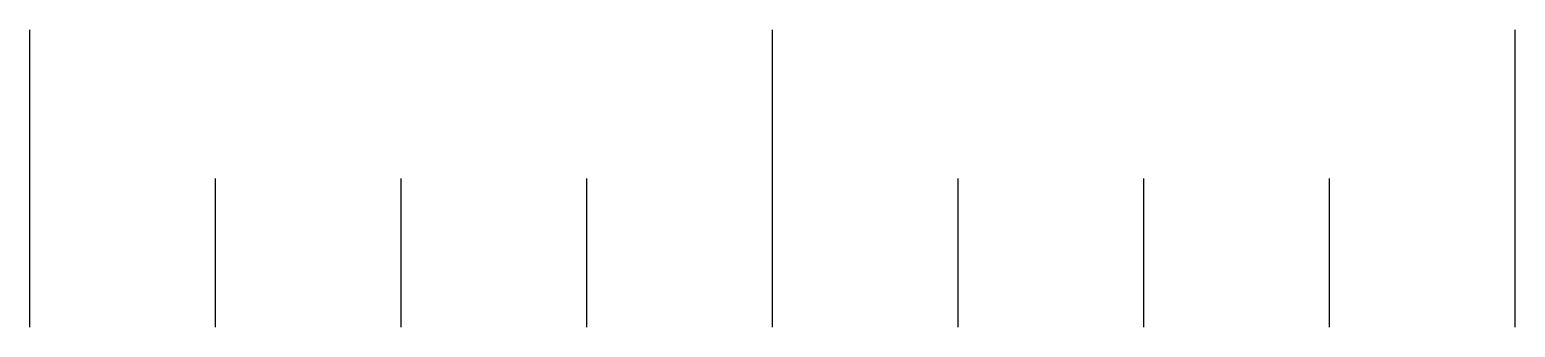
# Model space of a CAD drawing. Extents: x 75.5 to 85.5, y -6 to -4.
import ezdxf

# ---------------------------------------------------------------- set-up
doc = ezdxf.new("R2010")
doc.units = 0
doc.layers.add('Sketch074', color=7, linetype='CONTINUOUS')

msp = doc.modelspace()

# ---------------------------------------------------------------- linework, layer by layer
at = {"layer": 'Sketch074'}
for p, q in [((75.5, -6), (75.5, -4)), ((80.5, -6), (80.5, -4)), ((85.5, -6), (85.5, -4)), ((76.75, -6), (76.75, -5)), ((78, -6), (78, -5)), ((79.25, -6), (79.25, -5)), ((81.75, -6), (81.75, -5)), ((83, -6), (83, -5)), ((84.25, -6), (84.25, -5))]:
    msp.add_line(p, q, dxfattribs=at)

doc.saveas('drawing.dxf')
